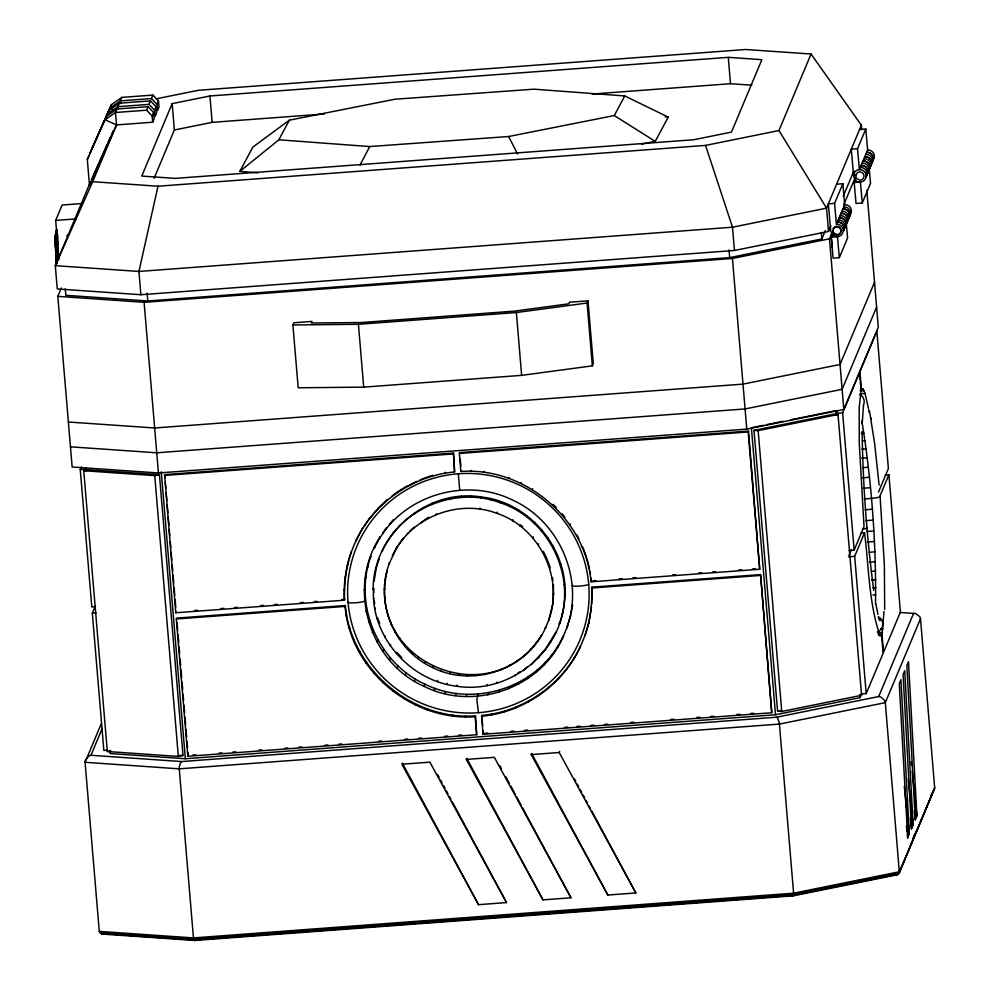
<?xml version="1.0" encoding="UTF-8"?>
<svg xmlns="http://www.w3.org/2000/svg" width="990" height="990" viewBox="0 0 990 990"><rect width="100%" height="100%" fill="white"/><g stroke="black" fill="none" stroke-linecap="round" stroke-linejoin="round"><path stroke-width="1.49" d="M875.519 603.751C876.237 542.656 871.658 481.326 861.857 421.022M862.179 423.769L863.49 405.393M884.021 611.436L881.991 634.392L883.501 652.398L900.43 612.03L888.909 474.73L885.159 475.014M884.689 609.37L884.367 564.993L880.122 496.621M832.615 231.276L833.766 227.836L836.6 226.401A4.183 4.133 22.8 0 1 841.104 230.225A4.183 4.133 22.8 0 1 837.293 234.655L834.075 234.098L832.8 230.843L834.261 233.665L837.293 234.655M362.055 529.514C381.793 497.351 416.988 475.324 454.596 471.945L453.457 453.074L164.625 474.606L175.787 612.773L344.433 600.2C342.75 575.202 349.557 550.032 362.427 528.648L355.93 540.8L356.289 539.921M344.433 600.2C344.26 583.976 345.795 567.282 351.388 551.801L351.017 552.668M557.419 647.534L563.496 635.865C541.716 687.976 474.049 711.686 423.968 686.33C368.701 662.001 346.735 587.07 380.234 536.753L374.158 548.423L375.074 546.245M558.335 645.344C532.063 689.82 470.906 707.12 424.883 684.14C378.044 662.966 352.923 604.593 370.953 556.219L370.037 558.397M373.143 589.322C372.921 534.303 427.012 488.033 481.338 496.968C531.939 502.598 571.774 553.212 564.226 603.789C558.904 654.86 507.486 694.337 456.774 686.231C409.613 680.823 370.136 635.877 373.601 588.233L373.737 592.49M374.133 581.155L376.126 568.557L378.923 559.041L378.465 560.13M552.828 603.727L549.042 619.307L545.243 628.489L545.7 627.4C527.695 669.24 473.22 688.075 432.816 667.644C394.466 650.331 374.034 602.18 389.528 562.803L389.07 563.892L397.064 547.012L403.932 537.595M541.06 636.186L541.518 635.097C492.228 715.362 365.261 662.83 387.053 571.205L386.595 572.294M549.042 619.307L548.584 620.396C564.498 578.197 539.303 527.249 496.658 513.253C457.64 498.576 409.773 517.696 392.424 555.798L392.882 554.709M553.2 600.831L553.472 584.781L553.014 585.87M559.647 623.069L559.189 624.158C577.22 576.353 548.67 518.611 500.358 502.772C456.143 486.127 401.915 507.796 382.251 550.972L382.709 549.871M569.757 617.711L570.673 615.533L566.701 628.068C584.744 579.707 559.622 521.322 512.771 500.148C466.748 477.168 405.591 494.468 379.318 538.944M591.5 606.87L588.988 622.364L584.991 635.555C590.585 620.062 592.107 603.368 591.946 587.144L760.58 574.584L771.742 712.751L482.922 734.283L481.771 715.411C523.722 711.711 562.456 684.61 580.449 646.544C562.716 685.092 523.648 712.553 481.412 716.277M591.711 604.024L591.946 587.144M896.717 874.913L899.39 872.735L934.696 787.879L920.49 618.787A6.67 6.262 -73 0 0 919.636 616.597L915.96 613.738A8.143 7.648 -73 0 0 913.572 613.404L899.724 612.451M458.333 473.777A120.966 119.592 22.8 0 0 369.159 660.738A120.966 119.592 22.8 0 0 577.603 645.195A120.966 119.592 22.8 0 0 458.333 473.777L459.719 490.211M570.945 614.01L572.604 604.902L571.688 607.093M156.272 98.814L198.223 90.313L745.779 49.5L811.058 54.017L778.957 130.544L705.548 145.406L157.992 186.219L138.934 271.446L140.889 294.723L734.456 250.47L828.506 231.437L830.857 225.807M562.58 638.043L567.616 625.89M580.078 647.423L585.362 634.677M58.88 258.588L55.675 220.424L62.135 205.029L81.378 203.594M116.956 108.999L106.524 116.3L105.051 119.79L116.535 124.913L152.683 122.216L154.155 118.726L153.623 112.514L148.055 106.685L116.956 108.999L115.483 112.501L116.535 124.913L89.496 185.464L87.318 159.514L88.778 156.024M91.216 150.22L89.756 153.71L111.387 104.68L121.832 97.391L152.918 95.077L158.499 100.906L159.019 107.106L157.559 110.608L157.039 104.395L158.499 100.906M92.181 147.906L111.387 104.68M156.061 106.71L154.601 110.199L155.121 116.412L156.581 112.909L156.061 106.71L150.492 100.881L119.394 103.195L117.921 106.697L118.157 109.445M121.832 97.391L120.359 100.881L120.594 103.641M66.936 235.991L67.295 235.113M90.115 182.704L55.304 265.654L57.259 288.931L140.889 294.723M89.496 185.464L90.956 181.974M93.394 176.171L91.934 179.66L111.338 135.828M94.372 173.856L110.917 136.558M811.058 54.017L861.35 125.21L826.551 208.16L732.501 227.205L138.934 271.446L55.304 265.654L92.701 181.702L116.535 124.913M866.807 190.315L878.303 327.257L843.814 409.476L746.769 429.115L158.437 472.973L72.146 466.995L57.816 296.344L61.331 287.966M105.051 119.79L115.483 112.501L146.582 110.187L148.055 106.685M119.394 103.195L108.95 110.496L107.489 113.986L117.921 106.697L149.02 104.371L150.492 100.881M112.476 109.321L109.927 108.182L120.359 100.881L151.458 98.567L152.918 95.077M152.683 122.216L152.163 116.016L153.623 112.514M172.161 103.628L141.768 176.072L175.341 178.386L693.705 139.751L731.474 132.103L761.867 59.66L728.281 57.346L209.917 95.981L172.161 103.628L174.376 129.999L154.106 178.287M95.547 606.672L91.798 606.957L80.264 469.656L81.44 466.872M107.601 750.185L103.851 750.457L92.317 613.157L95.226 606.226M101.19 723.925L85.078 762.3L99.285 931.404L101.735 934.028L195.191 940.5L193.446 937.926L179.252 768.834A6.67 2.945 89 0 1 179.363 766.446L180.65 762.585A8.143 3.601 89 0 1 181.677 761.558L776.667 717.205L878.687 696.552A8.143 7.215 70.2 0 1 880.976 697.158L884.478 700.388A6.67 5.915 70.2 0 1 885.308 702.652L899.39 872.735L793.621 894.143L193.619 938.866L99.569 932.357M920.49 618.787L885.308 702.652L779.415 724.086L179.252 768.834L85.078 762.3A6.67 6.262 -73 0 1 85.561 759.949L88.679 756.224A8.143 7.648 -73 0 1 90.969 755.271L102.205 728.491M292.904 324.955L293.82 322.777L312.023 321.416L311.355 323.012L361.622 322.517L514.565 311.108L568.817 303.819L569.485 302.222L587.998 300.849L593.27 363.677L592.354 365.854L521.643 375.358L363.701 387.139L298.188 387.783L292.904 324.955L358.43 324.299L516.372 312.531L587.082 303.027L587.998 300.849M175.787 612.773L176.158 611.894M176.307 618.973L176.678 618.107L345.324 605.534C350.819 669.141 412.013 720.534 475.522 715.869L476.673 734.741L187.84 756.273L176.307 618.973L344.953 606.412L345.324 605.534M187.84 756.273L187.952 752.351M347.391 564.993L347.762 564.114M369.357 518.946L378.106 508.315L387.461 499.492L387.102 500.371M345.089 577.628L345.448 576.762M377.735 509.182L378.106 508.315M344.124 590.448L344.495 589.582M397.349 492.575L397.72 491.696L392.028 496.027M475.522 715.869L475.15 716.748C415.033 720.992 356.685 675.477 346.277 616.077L346.649 615.198M366.993 568.755L367.909 566.577M385.457 530.058L386.372 527.868L382.87 532.954M365.05 579.385L365.966 577.207M364.246 590.164L365.161 587.986M408.375 485.892L416.53 481.35M349.371 628.601L349.73 627.722M386.991 542.248L387.449 541.159M375.668 569.658L376.126 568.557M365.496 598.789L364.58 600.98A8.316 1.114 -4.8 0 1 355.818 602.749A8.316 1.114 -4.8 0 1 348.022 602.205M392.634 534.08L393.092 532.991M373.886 579.422L374.344 578.321M399.106 526.544L399.564 525.455M420.057 480.385L420.428 479.519M353.752 640.74L354.123 639.862M366.053 611.696L366.968 609.518M406.333 519.738L406.791 518.649M373.453 599.259L373.911 598.158M396.606 548.114L397.064 547.012M401.581 540.899L402.039 539.81M385.023 580.907L385.481 579.818M368.651 622.227L369.567 620.037M414.253 513.711L414.711 512.622M374.802 609.11L375.26 608.021M407.286 534.254L407.744 533.152M384.38 589.656L384.838 588.555M432.259 476.141L432.63 475.262M359.395 652.373L359.754 651.494M413.671 528.239L414.129 527.138L409.872 531.147M384.652 598.418L385.11 597.329M422.779 508.551L423.237 507.462M377.19 618.787L377.648 617.686M372.339 632.437L373.255 630.246M420.663 522.918L427.383 518.03M385.84 607.118L386.298 606.029M431.801 504.306L432.259 503.217M444.857 473.183L445.228 472.304M454.596 471.945L453.457 453.074M366.213 663.362L366.585 662.496M428.175 518.364L428.633 517.275M387.944 615.656L388.402 614.567M377.079 642.213L377.994 640.023M459.335 453.482L459.707 452.603L748.527 431.071L759.701 569.25L591.055 581.811C585.548 518.216 524.354 466.81 460.845 471.475L459.335 453.482L748.168 431.949L748.527 431.071M441.218 501.027L441.676 499.925M436.144 514.614L436.602 513.525M384.937 637.152L385.395 636.05M390.939 623.935L391.397 622.846M382.808 651.445L383.724 649.267M374.158 673.596L374.529 672.73M460.845 471.475L461.216 470.609M394.775 631.868L395.233 630.779M450.957 498.737L451.415 497.648M390.209 645.641L390.666 644.552M389.491 660.058L390.407 657.867M399.44 639.354L399.898 638.265M470.671 471.252L471.042 470.386M460.882 497.475L461.34 496.386M383.13 682.964L383.501 682.085M396.346 653.548L396.804 652.447L401.754 657.62M404.848 646.334L405.306 645.245M397.027 667.928L397.943 665.738M470.894 497.252L471.351 496.163M483.603 472.317L483.974 471.438M393.03 691.354L393.401 690.476M410.961 652.719L411.419 651.63M405.356 674.97L406.271 672.792M480.88 498.069L481.338 496.968M479.469 509.108L479.927 508.019M417.718 658.437L418.176 657.348M403.747 698.68L404.118 697.802M414.364 681.132L415.28 678.942M490.743 499.913L491.201 498.824M425.019 663.436L425.477 662.347M508.823 478.405L509.194 477.526M415.181 704.855L415.54 703.989M500.358 502.772L500.816 501.67M423.968 686.33L424.883 684.14M496.658 513.253L497.116 512.164M432.816 667.644L433.274 666.555M509.627 506.608L510.085 505.506M440.996 671.034L441.453 669.945M437.295 681.528L437.753 680.427M434.053 690.5L434.981 688.31M520.827 483.368L521.198 482.489M427.185 709.83L427.556 708.951M512.634 520.851L513.092 519.762M449.485 673.559L449.943 672.457M518.451 511.372L518.921 510.283M446.911 684.375L447.381 683.286M444.522 693.606L445.438 691.428M532.249 489.543L532.62 488.676M439.634 713.518L440.006 712.652M519.936 525.851L520.406 524.762L522.646 526.668M458.184 675.18L458.642 674.091M526.742 517.04L527.2 515.939M456.774 686.231L457.232 685.13M455.252 695.611L456.167 693.433M467.008 675.898L467.466 674.809M452.393 715.906L452.764 715.04M534.39 523.512L534.847 522.423M466.129 696.502L467.045 694.324M532.806 537.954L533.264 536.865M475.844 675.7L476.301 674.611M541.32 530.751L541.778 529.65M552.878 505.259L553.249 504.38L556.232 507.511M465.337 716.97L465.696 716.092M538.226 544.933L538.684 543.844M484.605 674.586L485.063 673.497M477.935 694.077L476.883 699.485L478.405 712.701M547.445 538.659L547.903 537.558M486.709 685.55L487.167 684.461M493.193 672.569L493.651 671.48M487.822 694.881L488.738 692.703M546.715 560.352L547.173 559.263L543.337 551.331M552.729 547.148L553.187 546.047M501.509 669.673L501.967 668.584M496.436 683.273L496.893 682.172M542.966 899.873L466.327 759.429L466.785 758.34L542.966 899.873L570.97 897.782L522.621 807.964M549.71 568.631L550.168 567.542L547.68 560.649M509.479 665.923L509.937 664.835M498.416 692.406L499.331 690.216M569.794 524.861L570.153 523.982M557.073 556.132L557.531 555.043M482.922 734.283L483.033 730.41M491.151 715.04L491.51 714.174M516.99 661.37L517.448 660.28M508.674 688.83L509.59 686.639M560.464 565.513L560.922 564.411M514.887 675.737L515.345 674.648M523.982 656.061L524.44 654.972M576.613 535.85L576.984 534.984L578.865 538.857M503.737 712.082L504.108 711.216M553.286 594.644L553.744 593.542M530.368 650.046L530.826 648.957M562.852 575.178L563.31 574.089M523.401 670.577L527.249 666.901M518.488 684.201L519.404 682.023M552.63 603.38L553.088 602.291M536.085 643.389L536.543 642.3M551.059 611.993L551.517 610.904M564.201 585.041L564.659 583.939M531.321 664.562L545.478 649.118L555.86 632.226L555.402 633.328M582.256 547.482L582.627 546.604M527.757 678.583L528.672 676.405M515.951 707.838L516.31 706.959M564.51 594.965L564.968 593.876M538.56 657.744L539.018 656.655M563.768 604.878L564.226 603.789M545.02 650.207L545.478 649.118M536.37 672.037L537.285 669.859M561.986 614.642L562.444 613.553M550.663 642.04L551.121 640.951M586.637 559.622L587.008 558.756L589.409 568.495M527.633 702.331L527.992 701.465M544.253 664.624L545.168 662.434M551.294 656.42L552.21 654.241M589.731 572.146L590.09 571.267L590.473 574.039M538.659 695.648L539.018 694.782M591.055 581.811L591.042 578.185M548.906 687.864L549.277 686.986M591.884 597.774L592.243 596.896M558.273 679.041L558.645 678.162M590.919 610.595L591.29 609.716M566.651 669.29L567.023 668.411M607.835 895.034L531.209 754.59L531.667 753.501L607.835 895.034L635.84 892.955L591.896 811.293M588.617 623.23L588.988 622.364M573.952 658.709L574.311 657.83M635.84 892.955L559.214 752.511L559.672 751.41M832.182 247.29L831.254 237.216L837.466 236.734A6.287 6.212 22.8 0 0 843.195 230.064A6.287 6.212 22.8 0 0 836.426 224.334L834.595 203.383L842.849 183.719L836.6 184.214M869.195 168.374L870.532 183.323L862.278 202.975L856.028 203.47L854.197 182.531L860.409 182.049A6.287 6.212 22.8 0 0 866.139 175.379A6.287 6.212 22.8 0 0 859.37 169.649L857.538 148.698L865.792 129.034L859.543 129.529M65.278 288.845L65.81 295.305L147.795 300.985L729.667 257.61L821.861 238.949L825.388 230.534M843.245 196.292L853.863 170.985M833.184 228.74L833.766 227.836M843.814 409.476L829.484 238.825L831.86 233.145M843.752 204.794L855.051 177.866M833.58 228.269L834.57 227.118M834.384 227.552L835.535 226.623M836.426 224.334L844.68 204.67L842.849 183.719M865.792 129.034L867.624 149.985L859.37 169.649C851.301 169.946 852.452 183.001 860.409 182.049L862.278 202.975M831.254 237.216L832.442 234.407M854.197 182.531L855.966 178.324M835.362 227.069L836.6 226.401M831.13 234.878L833.085 258.155L839.334 257.66L847.588 238.008L846.116 221.562M874.529 282.261L840.027 364.481L742.995 384.12L154.65 427.989L68.36 422.012M771.742 712.751L760.58 574.584M876.608 307.086L842.119 389.305L745.074 408.944L156.742 452.801L70.451 446.824M837.54 410.504L836.364 413.288L842.626 412.83L859.555 372.463L861.065 390.468L859.184 407.484L859.258 443.235L864.035 526.556L854.147 550.131L849.148 550.502M848.999 555.415L851.326 549.871M878.501 492.092L888.389 468.53L876.855 331.229L859.926 371.584L861.436 389.59L862.971 388.959L865.074 393.438L868.465 408.462M861.201 694.002L866.201 693.631L854.667 556.331L864.555 532.769L860.805 533.041M879.603 496.918L888.909 474.73M109.915 750.457L110.175 753.538L185.34 758.736L775.504 714.743L860.025 697.641L861.82 693.371M866.201 693.631L883.13 653.264L881.62 635.271L879.12 635.456M878.687 696.552L913.572 613.404M907.694 837.924L909.34 834.001L900.912 679.759L899.279 683.669L907.694 837.924L907.372 834.842M911.493 828.853L913.139 824.942L904.724 670.688L903.078 674.598L911.493 828.853L910.367 818.099M915.28 819.844L916.913 815.933L908.498 661.679L906.852 665.602L915.28 819.844L914.302 810.624M900.034 869.034L897.658 874.702L792.755 895.95L793.609 893.19L779.415 724.086A6.67 2.091 82.6 0 0 778.994 721.747L777.534 718.096A8.143 2.562 82.6 0 0 776.667 717.205M913.114 837.849L914.896 833.592M930.947 795.329L934.572 788.882M934.696 787.879L899.502 871.757L793.609 893.19L193.446 937.926L99.285 931.404M933.867 790.144L898.734 873.91L793.448 895.22L194.09 939.894L100.46 933.409M87.318 159.514L106.524 116.3M91.365 179.883L102.094 155.925M103.356 153.103L110.93 136.187M112.192 133.365L113.454 130.556M112.179 133.749L113.442 130.928M359.989 165.157L369.716 146.557L508.637 136.509L614.27 115.545L655.244 141.372L668.213 117.08L624.74 95.943L533.919 89.174L394.998 99.223L289.352 120.186L252.821 147.114L239.84 171.394L258.341 172.767M239.84 171.394L278.883 139.788L289.352 120.186M614.27 115.545L624.74 95.943M363.243 527.472L369.728 518.067M881.62 635.271L880.085 635.902C868.75 603.058 868.911 567.06 864.555 532.769M389.392 524.354L393.414 519.676M398.945 490.953L407.521 485.756M517.77 673.175L520.208 671.703M421.777 479.049L431.269 475.732M174.376 129.999L212.132 122.352L324.423 113.986M57.816 296.344L144.107 302.321L732.439 258.464L829.484 238.825M83.742 470.72L88.419 469.767L159.427 474.693L183.001 755.494L178.324 756.434L107.316 751.521L83.742 470.72L154.737 475.633L159.427 474.693M763.476 425.292L751.398 427.742L775.504 714.743M766.495 424.685L783.09 421.319M790.639 419.797L835.931 410.627L836.315 415.231M753.996 430.365L833.852 414.204L838.01 414.488L861.585 695.289L781.741 711.463L777.583 711.166L753.996 430.365L758.154 430.65L838.01 414.488M107.316 751.521L110.831 750.816M777.583 711.166L780.59 710.56M641.706 144.057L655.244 141.372M857.538 148.698L851.289 149.181L853.652 176.22M834.595 203.383L828.345 203.866L830.721 231.091L832.899 235.249L837.466 236.734L839.334 257.66M592.057 94.038L730.496 83.717L751.868 85.19M55.675 220.424L76.403 218.877M860.471 389.144L862.971 388.959M860.223 390.815L863.973 390.53M861.325 393.723L865.074 393.438M80.264 469.656L86.526 469.186M164.266 475.472L453.086 453.94M861.164 433.397L864.01 433.187M862.278 440.822L865.112 440.612M861.956 449.138L866.225 448.829M861.634 458.16L867.314 457.739M862.711 467.688L868.391 467.268M862.327 477.824L869.43 477.291M863.317 488.231L870.42 487.699M864.258 498.923L871.361 498.391A8.316 1.114 -4.8 0 0 879.974 496.337M865.124 509.763L872.227 509.244M865.928 520.653L873.032 520.121M866.634 531.469L873.737 530.937M867.252 542.075L874.356 541.542M869.183 552.271L874.875 551.851M92.317 613.157L96.067 612.884M848.418 556.801L854.667 556.331M194.56 610.533L197.616 610.298M220.621 608.59L223.678 608.355M234.42 607.551L237.476 607.328M260.481 605.608L263.538 605.385M274.279 604.581L277.336 604.358M300.341 602.638L303.41 602.415M314.139 601.611L317.196 601.388M341.736 599.556L344.792 599.334M592.961 580.833L596.017 580.598M619.022 578.89L622.079 578.655M632.82 577.863L635.877 577.628M672.68 574.881L675.737 574.658M698.742 572.938L701.799 572.715M712.54 571.911L715.597 571.688M738.602 569.968L741.671 569.745M752.4 568.941L755.457 568.718M869.604 562.134L875.284 561.714M591.575 588.023L760.221 575.45M871.324 571.366L875.581 571.057M871.509 580.066L875.779 579.744M873.007 587.924L875.853 587.714M872.97 595.077L875.816 594.866M880.605 628.91L883.105 628.724M877.524 632.895L882.523 632.523M878.241 634.677L881.991 634.392M192.815 755.061L195.884 754.826M218.939 753.118L222.008 752.883M232.761 752.078L235.83 751.856M258.873 750.135L261.954 749.9M284.996 748.193L288.065 747.957M298.819 747.153L301.901 746.93M324.943 745.21L328.012 744.987M338.766 744.183L341.835 743.948M378.712 741.201L381.781 740.978M404.823 739.258L407.905 739.023M418.659 738.231L421.728 737.995M444.77 736.275L447.839 736.053M458.593 735.248L461.674 735.013M484.828 733.293L487.897 733.058M510.939 731.35L514.008 731.115M524.762 730.311L527.843 730.088M564.708 727.341L567.777 727.106M576.997 726.425L580.078 726.19M590.832 725.385L593.901 725.163M604.655 724.358L607.724 724.135M630.766 722.415L633.848 722.18M670.713 719.433L673.794 719.21M696.836 717.49L699.905 717.255M710.659 716.463L713.728 716.228M736.783 714.508L739.852 714.285M750.606 713.481L753.675 713.245M466.327 759.429L494.332 757.338L570.97 897.782M531.209 754.59L559.214 752.511M506.534 902.583L429.895 762.152L401.891 764.231L478.529 904.674L506.534 902.583L452.331 801.888M194.708 940.475L793.089 895.863M101.735 934.028L102.75 934.102M92.701 181.702L157.992 186.219M179.982 755.283L183.001 755.494M90.969 755.271L181.677 761.558M665.132 116.857L668.213 117.08M278.883 139.788L369.716 146.557M151.458 98.567L157.039 104.395M149.02 104.371L154.601 110.199M146.582 110.187L152.163 116.016M562.209 513.748L564.857 517.164M778.957 130.544L826.551 208.16L828.506 231.437M574.324 778.635L575.784 781.357M577.244 784.08L578.717 786.803M580.177 789.525L581.65 792.248M583.11 794.958L584.57 797.68M586.043 800.403L587.503 803.125M588.963 805.848L590.436 808.57M499.913 765.777L501.386 768.5M505.779 776.667L509.442 783.474M510.902 786.196L515.295 794.351M516.768 797.074L521.161 805.241M437.679 774.663L439.139 777.385M440.612 780.108L442.072 782.83M443.545 785.553L445.005 788.275M446.465 790.998L447.938 793.72M449.398 796.443L450.858 799.165M402.348 763.141L478.529 904.674M508.637 136.509L517.547 153.933M879.046 618.911L879.999 620.817L879.021 618.23M583.11 547.953L586.525 557.407M378.131 619.035L379.591 623.057M705.548 145.406L732.501 227.205L734.456 250.47M877.982 614.468L875.766 603.665M869.505 411.196L874.578 443.099L879.108 485.075M870.68 417.372L871.014 419.129M868.725 409.798L869.158 412.397M552.47 577.529L552.865 580.425M374.294 600.98L374.69 603.801M344.953 606.412L346.277 616.077M873.725 590.337C866.832 537.669 862.835 484.593 862.141 431.492M911.233 762.152L911.555 765.221M912.211 771.371L916.913 815.933M908.263 778.845L913.139 824.942M904.303 786.369L909.34 834.001M906.395 825.623L907.05 831.773M861.35 125.21L861.708 129.579M842.626 412.83L854.147 550.131M821.316 232.489L821.861 238.949M859.765 694.572L860.025 697.641M728.281 57.346L730.496 83.717M758.154 430.65L781.741 711.463M748.168 431.949L759.701 569.25M732.439 258.464L746.769 429.115M729.011 249.851L729.667 257.61M587.082 303.027L592.354 365.854M516.372 312.531L521.643 375.358M460.214 458.605L460.845 466.104M481.771 715.411L482.662 725.905M475.15 716.748L476.673 734.741M358.43 324.299L363.701 387.139M209.917 95.981L212.132 122.352M164.625 474.606L164.885 477.65M165.268 482.229L165.776 488.33M166.159 492.909L166.803 500.532M167.186 505.11L167.83 512.733M168.213 517.312L168.857 524.947M169.24 529.514L169.748 535.627M170.268 541.728L170.775 547.829M171.159 552.408L171.802 560.031M172.186 564.609L172.693 570.71M173.077 575.289L173.72 582.912M174.104 587.491L174.747 595.114M175.131 599.692L175.774 607.328M177.062 622.685L177.705 630.308M178.089 634.887L178.732 642.51M179.116 647.089L179.623 653.19M180.143 659.291L180.65 665.391M181.034 669.97L181.677 677.606M182.061 682.172L182.704 689.807M183.088 694.386L183.596 700.487M183.979 705.066L184.623 712.689M185.006 717.267L185.65 724.89M186.033 729.469L186.665 737.092M187.06 741.671L187.568 747.772M147.151 293.226L147.795 300.985M161.246 471.735L185.34 758.736M144.107 302.321L158.437 472.973M154.737 475.633L178.324 756.434M86.204 468.06L86.464 471.129M58.732 259.442A31.42 2.178 85.7 0 1 58.014 247.698M57.89 244.728A31.42 2.178 85.7 0 1 57.742 234.741M56.764 260.618A29.168 2.017 85.7 0 1 56.937 230.942M60.947 288.672A29.168 2.017 85.7 0 1 60.724 288.622M56.591 263.13A25.059 1.732 85.7 0 1 55.972 234.902M56.814 263.588A28.561 1.98 85.7 0 1 56.987 232.229M56.591 232.217A27.906 1.931 85.7 0 0 56.653 263.513A27.213 1.881 85.7 0 1 55.886 232.761M56.517 263.303A26.346 1.819 85.7 0 1 55.861 233.628M58.311 259.467A31.247 2.166 85.7 0 1 57.321 234.915M57.927 259.504A30.987 2.141 85.7 0 1 56.937 235.15M57.643 260.593A30.641 2.116 85.7 0 1 56.962 229.878M57.309 260.605A30.22 2.091 85.7 0 1 57.012 229.433M57.012 260.618A29.725 2.054 85.7 0 1 56.95 230.002M844.68 204.67A6.287 6.212 22.8 0 1 849.989 214.929M843.765 206.861A6.287 6.212 22.8 0 1 847.861 218.196M842.849 209.038A6.287 6.212 22.8 0 1 848.158 219.297M841.933 211.229A6.287 6.212 22.8 0 1 847.23 221.488M841.017 213.407A6.287 6.212 22.8 0 1 846.314 223.666M840.089 215.597A6.287 6.212 22.8 0 1 845.398 225.856M839.173 217.775A6.287 6.212 22.8 0 1 844.482 228.034M838.258 219.966A6.287 6.212 22.8 0 1 843.567 230.225M837.342 222.144A6.287 6.212 22.8 0 1 843.542 231.041M836.426 226.846A4.183 4.133 22.8 0 1 840.918 230.658A4.183 4.133 22.8 0 1 837.119 235.088M837.441 221.921A6.287 6.212 22.8 0 1 843.629 230.831M839.273 217.553A6.287 6.212 22.8 0 1 844.581 227.811M841.104 213.184A6.287 6.212 22.8 0 1 846.413 223.443M842.936 208.816A6.287 6.212 22.8 0 1 848.244 219.075M867.624 149.985A6.287 6.212 22.8 0 1 872.933 160.244M860.285 167.458A6.287 6.212 22.8 0 1 865.594 177.717M861.201 165.281A6.287 6.212 22.8 0 1 867.401 174.178M862.117 163.09A6.287 6.212 22.8 0 1 867.426 173.349M863.033 160.912A6.287 6.212 22.8 0 1 868.341 171.171M863.948 158.722A6.287 6.212 22.8 0 1 869.257 168.981M864.864 156.544A6.287 6.212 22.8 0 1 870.173 166.803M865.792 154.353A6.287 6.212 22.8 0 1 871.089 164.612M866.708 152.175A6.287 6.212 22.8 0 1 872.004 162.434M866.609 152.386A6.287 6.212 22.8 0 1 871.918 162.645M864.777 156.754A6.287 6.212 22.8 0 1 868.874 168.102M862.946 161.123A6.287 6.212 22.8 0 1 868.255 171.381M861.114 165.491A6.287 6.212 22.8 0 1 866.423 175.75M588.716 584.261A8.316 1.114 -4.8 0 1 579.954 586.043A8.316 1.114 -4.8 0 1 572.158 585.498M866.832 527.658A8.316 1.114 -4.8 0 1 862.426 529.254M878.155 616.708A8.316 8.229 22.8 0 1 877.425 631.917M859.481 394.23A8.316 8.229 22.8 0 1 863.453 405.232M855.694 175.292L856.375 178.398L860.149 180.192A4.183 4.133 22.8 0 0 863.961 175.75A4.183 4.133 22.8 0 0 859.456 171.938L857.427 172.644L855.694 175.292"/></g></svg>
